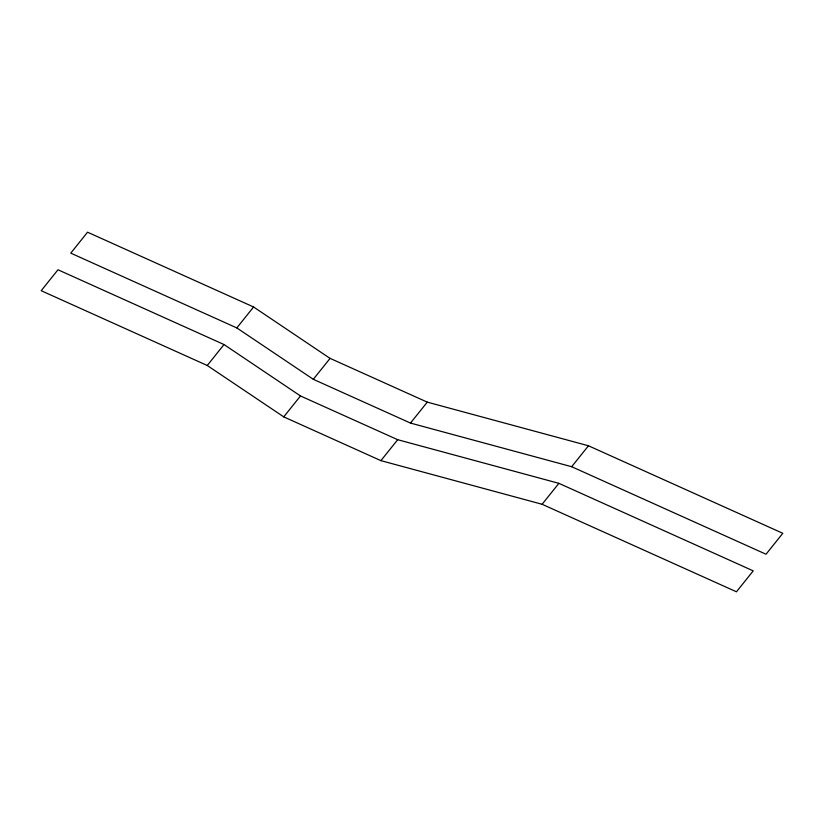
<?xml version="1.0" encoding="UTF-8"?>
<svg xmlns="http://www.w3.org/2000/svg" width="824" height="824" viewBox="0 0 824 824"><rect width="100%" height="100%" fill="white"/><g stroke="black" fill="none" stroke-linecap="round" stroke-linejoin="round"><path stroke-width="1.24" d="M253.596 306.981L87.55 232.203L70.771 253.143L236.818 327.921L253.596 306.981L330.074 358.399M207.246 365.485L224.025 344.545L300.492 395.963L397.693 439.697L558.888 483.338L753.229 570.857L736.45 591.797L542.11 504.278L380.904 460.637L283.744 416.872L207.246 365.485L41.2 290.707L57.979 269.767L224.025 344.545M313.285 379.339L330.094 358.368L427.265 402.133L588.46 445.774L782.8 533.293L766.021 554.233L571.681 466.714L410.486 423.072L313.316 379.308L236.818 327.921M283.714 416.903L300.523 395.932M410.486 423.072L427.265 402.133M380.904 460.637L397.693 439.697M571.681 466.714L588.46 445.774M542.11 504.278L558.888 483.338"/></g></svg>
